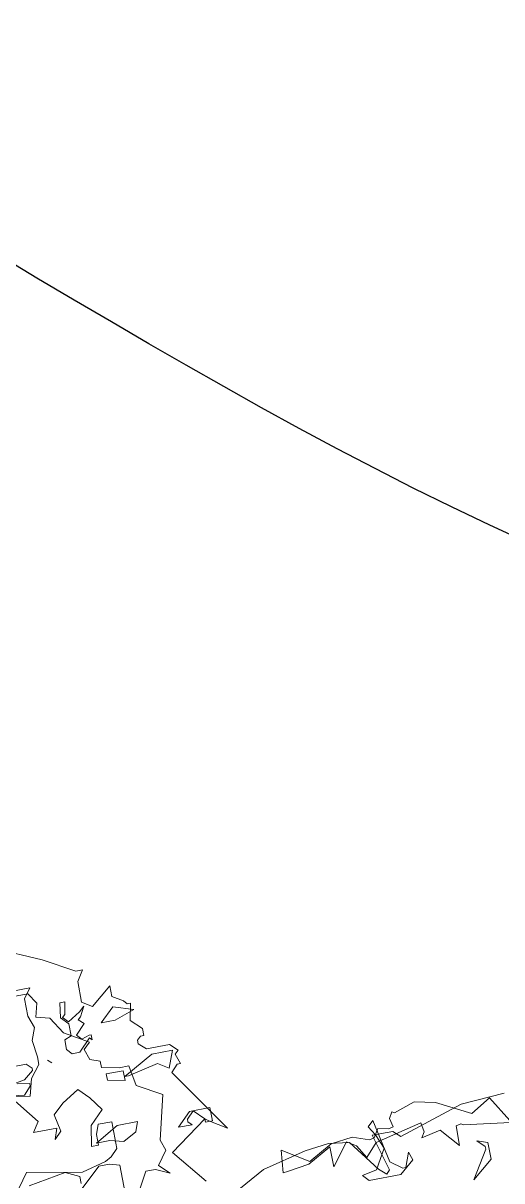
# Model space of a CAD drawing. Header units: millimetres. Extents: x 1418 to 1811, y 1796 to 1956.
# Drawn here: x 1483.872 to 1484.659, y 1875.693 to 1877.596 of the extents above; entities that cross this region are included whole.
import ezdxf

# ---------------------------------------------------------------- set-up
doc = ezdxf.new("R2010")
doc.units = ezdxf.units.MM
doc.layers.add('ARBRE', color=251, linetype='Continuous', lineweight=13)
doc.layers.add('VEGETAIS', color=3, linetype='Continuous')

# ---------------------------------------------------------------- blocks, each defined once
blk = doc.blocks.new('WMF26', base_point=(0, 0.001))
at = {"color": 85}
for points in [[(9.527, -11.958), (8.756, -12.373), (8.305, -12.482), (8.058, -12.512), (7.846, -12.482), (7.607, -12.162), (7.534, -12.097), (7.498, -12.133), (7.607, -12.512), (7.395, -12.512), (7.323, -12.446), (6.661, -12.657), (6.209, -12.686)], [(2.717, -11.289), (2.258, -11.085), (1.945, -10.911), (1.873, -10.911), (1.945, -10.802), (1.945, -10.59), (1.843, -10.524), (1.633, -10.699), (1.633, -10.59), (1.523, -10.524), (1.494, -10.488), (1.458, -10.488), (1.494, -10.315), (1.385, -10.212), (1.385, -10.139), (1.422, -10.139), (1.458, -10.103), (1.458, -10.067), (1.385, -10.001), (1.145, -10.001), (1.072, -9.928), (1.108, -9.892), (1.072, -9.789), (1.108, -9.789), (1.175, -9.717), (0.724, -9.055), (0.897, -9.164), (0.934, -9.193), (1.32, -8.917), (1.036, -8.567)]]:
    blk.add_lwpolyline(points, dxfattribs=at)
at = {"color": 63}
for points in [[(2.669, -10.772), (2.465, -10.772), (2.393, -10.663), (2.429, -10.524), (2.291, -10.488), (2.182, -10.315), (1.941, -10.175), (2.007, -10.11), (1.971, -10.001), (1.869, -9.965), (1.869, -9.9), (1.694, -9.863), (1.593, -9.863), (1.556, -9.652), (1.309, -9.513), (1.418, -9.062), (1.382, -8.953), (1.484, -8.814), (1.382, -8.713), (1.52, -8.778), (1.622, -8.778), (1.796, -8.465)], [(1.869, -8.291), (1.869, -8.887), (1.971, -8.917), (2.081, -8.917), (2.465, -8.567)], [(2.291, -8.778), (2.291, -8.851), (2.429, -8.917), (2.815, -8.851)], [(2.916, -8.851), (2.815, -8.989), (2.255, -8.887), (2.007, -8.953), (1.941, -8.989), (1.869, -9.062), (1.869, -9.338), (2.007, -9.338), (2.044, -9.237), (2.044, -9.128), (2.117, -9.128), (2.081, -9.338), (1.941, -9.477), (2.044, -9.616), (2.146, -9.724), (2.32, -9.616), (2.429, -9.513), (2.393, -9.338), (2.465, -9.266), (2.429, -9.375), (2.669, -9.375), (2.604, -9.477), (2.844, -9.789)], [(1.833, -9.825), (1.658, -9.825), (1.658, -9.724), (1.833, -9.76), (1.833, -9.825), (1.833, -9.825)], [(2.356, -10.037), (2.393, -10.073), (2.356, -10.037), (2.356, -10.037)]]:
    blk.add_lwpolyline(points, dxfattribs=at)
at = {"color": 106}
for points in [[(0.934, -9.193), (1.036, -9.294), (1.108, -9.222), (1.108, -9.193), (1.072, -9.157), (1.211, -9.157), (1.072, -9.294), (0.861, -9.294), (0.861, -9.157), (0.934, -9.157), (0.934, -9.193), (0.934, -9.193)], [(2.062, -9.153), (1.822, -9.291), (1.611, -9.291), (1.647, -9.19), (1.786, -9.117), (1.923, -9.153), (2.062, -9.153), (2.062, -9.153)], [(1.616, -9.763), (1.652, -9.763), (1.34, -9.938), (1.128, -9.938), (1.194, -9.763), (1.303, -9.835), (1.616, -9.763), (1.616, -9.763)], [(2.688, -9.768), (2.615, -9.846), (2.615, -9.872), (2.74, -9.895)], [(2.814, -9.895), (2.662, -9.921), (2.562, -9.999), (2.562, -10.021), (2.615, -10.072), (2.74, -10.072)], [(2.615, -10.83), (2.435, -10.83), (2.509, -10.73), (2.509, -10.551), (2.462, -10.425), (2.509, -10.298), (2.489, -10.125), (2.489, -10.046), (2.589, -9.921), (2.635, -9.746), (2.914, -9.794), (2.688, -9.768), (2.688, -9.768)], [(2.184, -10.144), (2.184, -10.244), (2.111, -10.27), (2.111, -10.397), (2.184, -10.471), (2.163, -10.622), (2.111, -10.622), (2.137, -10.496), (2.163, -10.471), (2.111, -10.418), (1.984, -10.496), (1.931, -10.544), (1.984, -10.445), (2.011, -10.418), (1.958, -10.37), (2.058, -10.27), (2.011, -10.218), (1.931, -10.244), (1.911, -10.244), (1.911, -10.192), (1.931, -10.218), (2.058, -10.092), (2.137, -10.092), (2.184, -10.144), (2.184, -10.144)], [(1.643, -10.483), (1.438, -10.418), (1.643, -10.346), (1.788, -10.346), (1.643, -10.483), (1.643, -10.483)], [(6.067, -12.36), (6.675, -12.445), (6.699, -12.46), (6.749, -12.449), (6.754, -12.246), (6.92, -12.435), (7.117, -12.393), (7.082, -12.449), (7.099, -12.546), (7.58, -12.432), (7.703, -12.302), (7.782, -12.437), (7.875, -12.495), (8.05, -12.268), (8.05, -12.475), (8.294, -12.342), (8.519, -12.31), (8.566, -12.304), (8.545, -12.533), (8.278, -12.367), (8.031, -12.505), (7.81, -12.531), (7.642, -12.471), (7.593, -12.482), (7.539, -12.569), (7.433, -12.546), (7.383, -12.558), (7.403, -12.648), (7.365, -12.71), (7.341, -12.695), (7.126, -12.766), (6.913, -12.721), (6.571, -12.543), (6.367, -12.665), (6.205, -12.402)], [(6.5, -12.188), (6.573, -12.26), (6.464, -12.224), (6.464, -12.049), (6.675, -11.875), (6.5, -12.159), (6.5, -12.188), (6.5, -12.188)], [(7.778, -12.127), (7.63, -12.158), (7.512, -12.362), (7.574, -12.511), (7.63, -12.603), (7.574, -12.659), (7.481, -12.214), (7.363, -12.127), (7.332, -12.127), (7.276, -12.276), (7.246, -12.189), (7.394, -12.066), (7.722, -12.066), (7.778, -12.127), (7.778, -12.127)]]:
    blk.add_lwpolyline(points, dxfattribs=at)
blk = doc.blocks.new('T2_02')
at = {"xscale": 0.3499999999999943, "yscale": 0.3499999999999943, "zscale": 0.3499999999999943}
blk.add_blockref('WMF26', (-2.2399, 1.997), dxfattribs=at)

msp = doc.modelspace()

# ---------------------------------------------------------------- linework, layer by layer
at = {"layer": 'VEGETAIS'}
for points in [[(1489.9934, 1881.0496), (1485.9632, 1877.9058), (1481.9227, 1879.4941), (1478.4937, 1876.4855), (1474.2725, 1881.5125), (1480.6396, 1881.5126), (1489.9934, 1881.0496)], [(1490.9659, 1876.1915), (1479.5595, 1875.3874), (1481.8841, 1877.91), (1485.8036, 1876.4894), (1489.9187, 1878.0504), (1490.9659, 1876.1915)]]:
    msp.add_spline(points, degree=3, dxfattribs=at)

# ---------------------------------------------------------------- block references
at = {"layer": 'ARBRE', "xscale": 0.4621142716754233, "yscale": 0.4621142716754233, "zscale": 0.4621142716754233, "rotation": 190.6551472559353}
for p in [(1483.4064, 1875.0771), (1484.8414, 1874.7218)]:
    msp.add_blockref('T2_02', p, dxfattribs=at)

doc.saveas('drawing.dxf')
